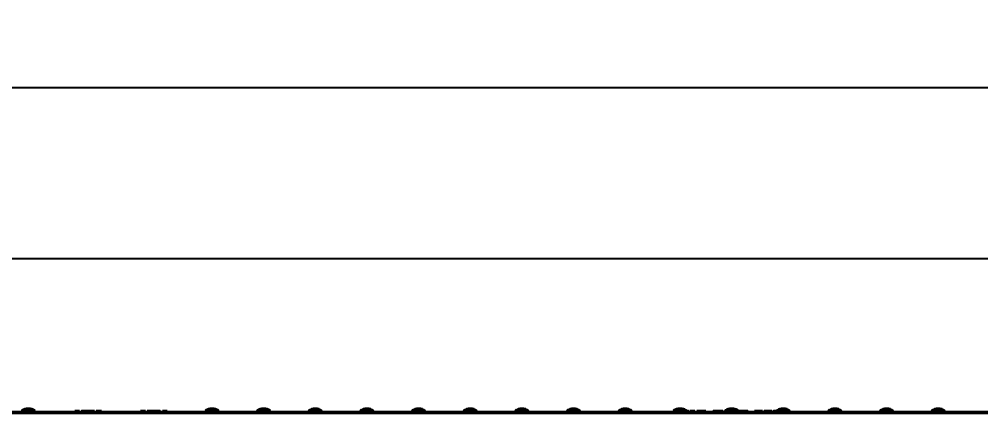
# Model space of a CAD drawing. Header units: inches. Extents: x 39 to 190, y 80 to 114.
# Drawn here: x 135.94 to 154, y 92.25 to 99.93 of the extents above; entities that cross this region are included whole.
import ezdxf

# ---------------------------------------------------------------- set-up
doc = ezdxf.new("R2010")
doc.units = ezdxf.units.IN
doc.header["$LTSCALE"] = 8
doc.header["$MEASUREMENT"] = 0
doc.layers.add('Visible (ANSI)', color=7, linetype='Continuous', lineweight=50)
doc.styles.add('Dim Text (Zurn)', font='')
doc.styles.add('ZURN', font='romans.shx')
doc.styles.get('Dim Text (Zurn)').set_extended_font_data('Tahoma', italic=True)
doc.dimstyles.new('Frac 1_32 (Zurn)', dxfattribs={"dimscale": 8, "dimtxt": 0.125, "dimasz": 0.098425, "dimexe": 0.125, "dimexo": 0.0625, "dimgap": 0.031496, "dimtad": 0, "dimtih": 1, "dimtoh": 1, "dimdec": 5, "dimrnd": 1e-08, "dimzin": 0, "dimdsep": 46, "dimlunit": 5, "dimtxsty": 'Dim Text (Zurn)', "dimcen": 0.09, "dimdle": 0.393701, "dimclrd": 256, "dimclre": 256, "dimclrt": 256, "dimadec": 0, "dimazin": 3, "dimtfac": 0.96, "dimtdec": 5, "dimtofl": 0, "dimtmove": 0, "dimatfit": 3, "dimfxl": 0, "dimtolj": 1, "dimtzin": 12, "dimlwd": -1, "dimlwe": -1, "dimarcsym": 0})

# ---------------------------------------------------------------- blocks, each defined once
blk = doc.blocks.new('*D3')
for p, q in [((67.838, 93), (67.838, 96.433)), ((187.838, 93), (187.838, 96.433)), ((68.626, 95.433), (123.348, 95.433)), ((187.051, 95.433), (132.328, 95.433))]:
    blk.add_line(p, q)
for points in [[(68.626, 95.565), (68.626, 95.302), (67.838, 95.433)], [(187.051, 95.565), (187.051, 95.302), (187.838, 95.433)]]:
    blk.add_solid(points)
at = {"layer": 'Defpoints', "color": 0}
for p in [(67.838, 95.433), (67.838, 92.5), (187.838, 92.5)]:
    blk.add_point(p, dxfattribs=at)
at = {"insert": (123.6, 96.195), "char_height": 1, "attachment_point": 1, "style": 'ZURN'}
blk.add_mtext('\\A1;120 [3048]', dxfattribs=at)
blk = doc.blocks.new('*D4')
for p, q in [((65.339, 91.32), (65.339, 99.64)), ((187.838, 92.784), (187.838, 99.64)), ((66.126, 98.64), (121.71, 98.64)), ((187.051, 98.64), (131.467, 98.64))]:
    blk.add_line(p, q)
for points in [[(66.126, 98.771), (66.126, 98.509), (65.339, 98.64)], [(187.051, 98.771), (187.051, 98.509), (187.838, 98.64)]]:
    blk.add_solid(points)
at = {"layer": 'Defpoints', "color": 0}
for p in [(187.838, 98.64), (187.838, 92.284), (65.339, 90.82)]:
    blk.add_point(p, dxfattribs=at)
at = {"insert": (121.962, 99.926), "char_height": 1, "attachment_point": 1, "style": 'ZURN'}
blk.add_mtext('\\A1;122{\\H0.960000x;\\S1/2;} [3111]', dxfattribs=at)

msp = doc.modelspace()

# ---------------------------------------------------------------- linework, layer by layer
at = {"layer": 'Visible (ANSI)'}
for p, q in [((67.838386, 92.550861), (187.838386, 92.550861)), ((136.14672, 92.610861), (136.080023, 92.610861)), ((136.986207, 92.570861), (137.071695, 92.570861)), ((136.986207, 92.550861), (136.986207, 92.570861)), ((137.071695, 92.550861), (137.071695, 92.570861)), ((137.115035, 92.550861), (137.115035, 92.570861)), ((137.358928, 92.570861), (137.118928, 92.570861)), ((137.118928, 92.550861), (137.118928, 92.570861)), ((137.358928, 92.550861), (137.358928, 92.570861)), ((137.389778, 92.570861), (137.488498, 92.570861)), ((137.389778, 92.550861), (137.389778, 92.570861)), ((137.488498, 92.550861), (137.488498, 92.570861)), ((138.222993, 92.570861), (138.316356, 92.570861)), ((138.222993, 92.550861), (138.222993, 92.570861)), ((138.316356, 92.550861), (138.316356, 92.570861)), ((138.403542, 92.570861), (138.347206, 92.570861)), ((138.347206, 92.550861), (138.347206, 92.570861)), ((138.534077, 92.570861), (138.403542, 92.570861)), ((138.403542, 92.550861), (138.403542, 92.570861)), ((138.587206, 92.570861), (138.534077, 92.570861)), ((138.534077, 92.550861), (138.534077, 92.570861)), ((138.587206, 92.550861), (138.587206, 92.570861)), ((138.5911, 92.550861), (138.5911, 92.570861)), ((138.631028, 92.570861), (138.719049, 92.570861)), ((138.631028, 92.550861), (138.631028, 92.570861)), ((138.719049, 92.550861), (138.719049, 92.570861)), ((139.530051, 92.610861), (139.596748, 92.610861)), ((140.500051, 92.610861), (140.566748, 92.610861)), ((141.470051, 92.610861), (141.536748, 92.610861)), ((142.440051, 92.610861), (142.506748, 92.610861)), ((143.410051, 92.610861), (143.476748, 92.610861)), ((144.380051, 92.610861), (144.446748, 92.610861)), ((145.350051, 92.610861), (145.416748, 92.610861)), ((146.320051, 92.610861), (146.386748, 92.610861)), ((147.290051, 92.610861), (147.356748, 92.610861)), ((148.38672, 92.610861), (148.320023, 92.610861)), ((148.377056, 92.570861), (148.321821, 92.570861)), ((148.321821, 92.550861), (148.321821, 92.570861)), ((148.462048, 92.550861), (148.462048, 92.570861)), ((148.511059, 92.550861), (148.511059, 92.570861)), ((148.536343, 92.550861), (148.536343, 92.570861)), ((148.629309, 92.570861), (148.536343, 92.570861)), ((148.629309, 92.550861), (148.629309, 92.570861)), ((148.698547, 92.570861), (148.66879, 92.570861)), ((148.66879, 92.550861), (148.66879, 92.570861)), ((148.804738, 92.570861), (148.698547, 92.570861)), ((148.698547, 92.550861), (148.698547, 92.570861)), ((148.804738, 92.550861), (148.804738, 92.570861)), ((148.840524, 92.570861), (148.804738, 92.570861)), ((148.840524, 92.550861), (148.840524, 92.570861)), ((148.978612, 92.550861), (148.978612, 92.570861)), ((149.128758, 92.550861), (149.128758, 92.570861)), ((149.160654, 92.550861), (149.160654, 92.570861)), ((149.190411, 92.550861), (149.190411, 92.570861)), ((149.329471, 92.570861), (149.190411, 92.570861)), ((149.35672, 92.610861), (149.290023, 92.610861)), ((149.329471, 92.550861), (149.329471, 92.570861)), ((149.444025, 92.550861), (149.444025, 92.570861)), ((149.594171, 92.550861), (149.594171, 92.570861)), ((149.626067, 92.550861), (149.626067, 92.570861)), ((149.752097, 92.550861), (149.752097, 92.570861)), ((149.900103, 92.570861), (149.752097, 92.570861)), ((149.900103, 92.550861), (149.900103, 92.570861)), ((149.934722, 92.550861), (149.934722, 92.570861)), ((150.077672, 92.550861), (150.077672, 92.570861)), ((150.108207, 92.550861), (150.108207, 92.570861)), ((150.32672, 92.610861), (150.260023, 92.610861)), ((150.261659, 92.550861), (150.261659, 92.570861)), ((151.29672, 92.610861), (151.230023, 92.610861)), ((152.26672, 92.610861), (152.200023, 92.610861)), ((153.23672, 92.610861), (153.170023, 92.610861))]:
    msp.add_line(p, q, dxfattribs=at)
for centre, start, end in [((136.080023, 92.510861), 90, 156.4218215), ((136.14672, 92.510861), 23.5781785, 90), ((139.530051, 92.510861), 90, 156.4218215), ((139.596748, 92.510861), 23.5781785, 90), ((140.500051, 92.510861), 90, 156.4218215), ((140.566748, 92.510861), 23.5781785, 90), ((141.470051, 92.510861), 90, 156.4218215), ((141.536748, 92.510861), 23.5781785, 90), ((142.440051, 92.510861), 90, 156.4218215), ((142.506748, 92.510861), 23.5781785, 90), ((143.410051, 92.510861), 90, 156.4218215), ((143.476748, 92.510861), 23.5781785, 90), ((144.380051, 92.510861), 90, 156.4218215), ((144.446748, 92.510861), 23.5781785, 90), ((145.350051, 92.510861), 90, 156.4218215), ((145.416748, 92.510861), 23.5781785, 90), ((146.320051, 92.510861), 90, 156.4218215), ((146.386748, 92.510861), 23.5781785, 90), ((147.290051, 92.510861), 90, 156.4218215), ((147.356748, 92.510861), 23.5781785, 90), ((148.320023, 92.510861), 90, 156.4218215), ((148.38672, 92.510861), 36.8698976, 90), ((149.290023, 92.510861), 90, 143.1301024), ((149.35672, 92.510861), 29.1850579, 90), ((150.260023, 92.510861), 90, 143.1301024), ((150.32672, 92.510861), 23.5781785, 90), ((151.230023, 92.510861), 90, 156.4218215), ((151.29672, 92.510861), 23.5781785, 90), ((152.200023, 92.510861), 90, 156.4218215), ((152.26672, 92.510861), 23.5781785, 90), ((153.170023, 92.510861), 90, 156.4218215), ((153.23672, 92.510861), 23.5781785, 90)]:
    msp.add_arc(centre, 0.1, start, end, dxfattribs=at)
for points in [[(137.118928, 92.570861), (137.116592, 92.570861), (137.115035, 92.570861)], [(148.462048, 92.570861), (148.443766, 92.570861), (148.406229, 92.570861), (148.377056, 92.570861)], [(148.511059, 92.570861), (148.500401, 92.570861), (148.484414, 92.570861), (148.462048, 92.570861)], [(149.008758, 92.570861), (148.994366, 92.570861), (148.984913, 92.570861), (148.978612, 92.570861)], [(149.08597, 92.570861), (149.062631, 92.570861), (149.02315, 92.570861), (149.008758, 92.570861)], [(149.128758, 92.570861), (149.118255, 92.570861), (149.100362, 92.570861), (149.08597, 92.570861)], [(149.160654, 92.570861), (149.15268, 92.570861), (149.138677, 92.570861), (149.128758, 92.570861)], [(149.474171, 92.570861), (149.459779, 92.570861), (149.450327, 92.570861), (149.444025, 92.570861)], [(149.551383, 92.570861), (149.528045, 92.570861), (149.488563, 92.570861), (149.474171, 92.570861)], [(149.594171, 92.570861), (149.583669, 92.570861), (149.565776, 92.570861), (149.551383, 92.570861)], [(149.626067, 92.570861), (149.618093, 92.570861), (149.60409, 92.570861), (149.594171, 92.570861)], [(149.997542, 92.570861), (149.980427, 92.570861), (149.946975, 92.570861), (149.934722, 92.570861)], [(150.056473, 92.570861), (150.046359, 92.570861), (150.016213, 92.570861), (149.997542, 92.570861)], [(150.077672, 92.570861), (150.073238, 92.570861), (150.066586, 92.570861), (150.056473, 92.570861)], [(150.18503, 92.570861), (150.145354, 92.570861), (150.123066, 92.570861), (150.108207, 92.570861)], [(150.261659, 92.570861), (150.246644, 92.570861), (150.224122, 92.570861), (150.18503, 92.570861)]]:
    msp.add_open_spline(points, degree=2, dxfattribs=at)
msp.add_open_spline([(138.5911, 92.570861), (138.589901, 92.570861), (138.588103, 92.570861), (138.587206, 92.570861)], degree=2, knots=[0, 0, 0, 1, 1.246083203, 1.246083203, 1.246083203], dxfattribs=at)

# ---------------------------------------------------------------- dimensions: what is measured, and where the dimension line sits
for base, p1, p2, picture, middle in [((187.838386, 98.639777), (65.338546, 90.819861), (187.838386, 92.283834), '*D4', (126.588466, 98.639777)), ((67.838386, 95.43344), (187.838386, 92.499861), (67.838386, 92.499861), '*D3', (127.838386, 95.43344))]:
    dim = msp.add_linear_dim(base=base, p1=p1, p2=p2, angle=180, dimstyle='Frac 1_32 (Zurn)', override={"dimtxsty": 'ZURN', "dimatfit": 1})
    dim.commit()
    dim.dimension.update_dxf_attribs({"geometry": picture, "text_midpoint": middle, "dimtype": 160})

doc.saveas('drawing.dxf')
